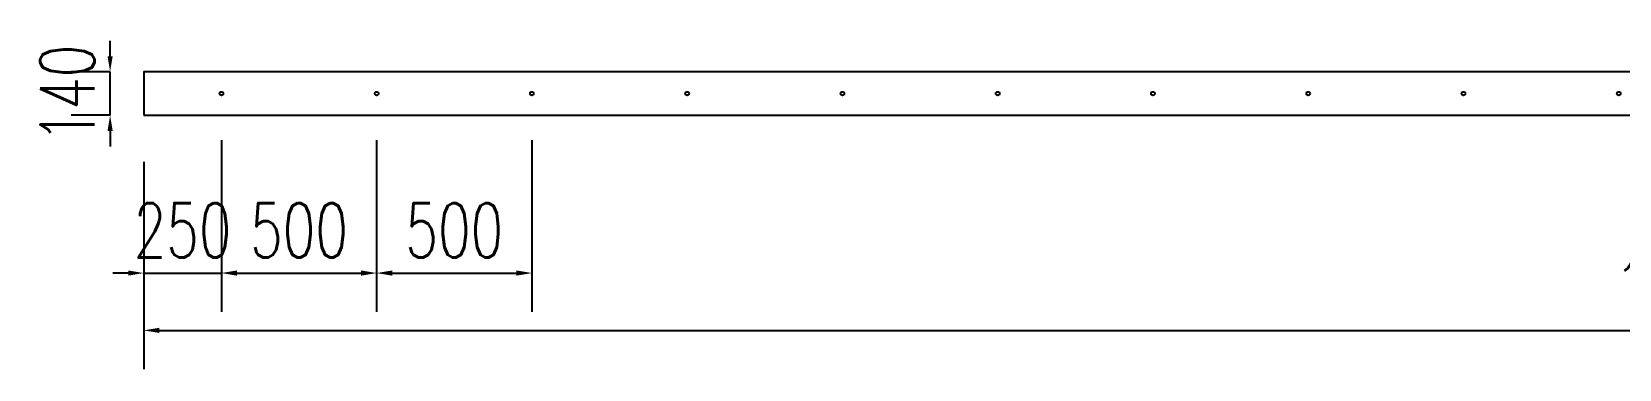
# Model space of a CAD drawing. Header units: millimetres. Extents: x -1546798 to -962116, y 1297493 to 1531173.
# Drawn here: x -1364321 to -1359208, y 1323561 to 1324647 of the extents above; entities that cross this region are included whole.
import ezdxf

# ---------------------------------------------------------------- set-up
doc = ezdxf.new("R2010")
doc.units = ezdxf.units.MM
doc.header["$LTSCALE"] = 10
doc.layers.get('DEFPOINTS').update_dxf_attribs({"linetype": 'CONTINUOUS'})
doc.layers.add('W-STEEL_FRAME钢架', color=3, linetype='CONTINUOUS')
doc.styles.add('STANDARD_T3', font='simplex.shx', dxfattribs={"width": 0.7, "bigfont": 'gbcbig.shx'})
doc.dimstyles.new('W&&50', dxfattribs={"dimtxt": 175, "dimasz": 50, "dimexe": 125, "dimexo": 150, "dimgap": 50, "dimtad": 1, "dimdec": 0, "dimzin": 0, "dimdsep": 46, "dimtxsty": 'STANDARD_T3', "dimcen": 0.09, "dimclrd": 1, "dimclre": 1, "dimclrt": 7, "dimazin": 2, "dimtfac": 1, "dimtdec": 0, "dimtix": 1, "dimtmove": 2, "dimatfit": 3, "dimfxl": 100, "dimtolj": 1, "dimtzin": 0, "dimarcsym": 0})

# ---------------------------------------------------------------- blocks, each defined once
blk = doc.blocks.new('*D175')
at = {"layer": 'DEFPOINTS', "color": 0, "transparency": 16777216}
for p in [(-1364068.4, 1324518.3), (-1363960, 1324518.3), (-1363960, 1324378.3)]:
    blk.add_point(p, dxfattribs=at)
at = {"layer": 'W-STEEL_FRAME钢架', "color": 1, "lineweight": -2, "transparency": 16777216}
for p, q in [((-1364068.4, 1324568.3), (-1364068.4, 1324618.3)), ((-1364068.4, 1324518.3), (-1364193.4, 1324518.3)), ((-1364068.4, 1324378.3), (-1364068.4, 1324518.3)), ((-1364068.4, 1324378.3), (-1364193.4, 1324378.3)), ((-1364068.4, 1324328.3), (-1364068.4, 1324278.3))]:
    blk.add_line(p, q, dxfattribs=at)
at = {"layer": 'W-STEEL_FRAME钢架', "color": 1, "transparency": 16777216}
for points in [[(-1364076.7, 1324568.3), (-1364060.1, 1324568.3), (-1364068.4, 1324518.3)], [(-1364076.7, 1324328.3), (-1364060.1, 1324328.3), (-1364068.4, 1324378.3)]]:
    blk.add_solid(points, dxfattribs=at)
at = {"layer": 'W-STEEL_FRAME钢架', "color": 7, "transparency": 16777216, "insert": (-1364205.9, 1324448.3), "char_height": 175, "attachment_point": 5, "rotation": 90, "style": 'STANDARD_T3'}
blk.add_mtext('\\A1;140', dxfattribs=at)
blk = doc.blocks.new('*D176')
at = {"layer": 'DEFPOINTS', "color": 0, "transparency": 16777216}
for p in [(-1363960, 1324378.3), (-1353960, 1324378.3), (-1353960, 1323686.4)]:
    blk.add_point(p, dxfattribs=at)
at = {"layer": 'W-STEEL_FRAME钢架', "color": 1, "lineweight": -2, "transparency": 16777216}
for p, q in [((-1363960, 1324228.3), (-1363960, 1323561.4)), ((-1353960, 1324228.3), (-1353960, 1323561.4)), ((-1363910, 1323686.4), (-1354010, 1323686.4))]:
    blk.add_line(p, q, dxfattribs=at)
at = {"layer": 'W-STEEL_FRAME钢架', "color": 1, "transparency": 16777216}
for points in [[(-1363910, 1323694.8), (-1363910, 1323678.1), (-1363960, 1323686.4)], [(-1354010, 1323694.8), (-1354010, 1323678.1), (-1353960, 1323686.4)]]:
    blk.add_solid(points, dxfattribs=at)
at = {"layer": 'W-STEEL_FRAME钢架', "color": 7, "transparency": 16777216, "insert": (-1358960, 1323823.9), "char_height": 175, "attachment_point": 5, "style": 'STANDARD_T3'}
blk.add_mtext('\\A1;10000', dxfattribs=at)
blk = doc.blocks.new('*U583')
at = {"layer": 'W-STEEL_FRAME钢架'}
blk.add_circle((0, 0), 6, dxfattribs=at)
blk = doc.blocks.new('*U584')
at = {"layer": 'W-STEEL_FRAME钢架', "color": 0, "linetype": 'ByBlock', "lineweight": -2, "transparency": 16777216}
for p in [(0, 0), (500, 0), (1000, 0), (1500, 0), (2000, 0), (2500, 0), (3000, 0), (3500, 0), (4000, 0), (4500, 0)]:
    blk.add_blockref('*U583', p, dxfattribs=at)
blk = doc.blocks.new('*D594')
at = {"layer": 'DEFPOINTS', "color": 0, "transparency": 16777216}
for p in [(-1363710, 1324448.3), (-1363960, 1324378.3), (-1363710, 1323870.8)]:
    blk.add_point(p, dxfattribs=at)
at = {"layer": 'W-STEEL_FRAME钢架', "color": 1, "lineweight": -2, "transparency": 16777216}
for p, q in [((-1363710, 1324298.3), (-1363710, 1323745.8)), ((-1363960, 1324228.3), (-1363960, 1323745.8)), ((-1364010, 1323870.8), (-1364060, 1323870.8)), ((-1363960, 1323870.8), (-1363710, 1323870.8)), ((-1363660, 1323870.8), (-1363610, 1323870.8))]:
    blk.add_line(p, q, dxfattribs=at)
at = {"layer": 'W-STEEL_FRAME钢架', "color": 1, "transparency": 16777216}
for points in [[(-1364010, 1323879.1), (-1364010, 1323862.5), (-1363960, 1323870.8)], [(-1363660, 1323879.1), (-1363660, 1323862.5), (-1363710, 1323870.8)]]:
    blk.add_solid(points, dxfattribs=at)
at = {"layer": 'W-STEEL_FRAME钢架', "color": 7, "transparency": 16777216, "insert": (-1363835, 1324008.3), "char_height": 175, "attachment_point": 5, "style": 'STANDARD_T3'}
blk.add_mtext('\\A1;250', dxfattribs=at)
blk = doc.blocks.new('*D595')
at = {"layer": 'DEFPOINTS', "color": 0, "transparency": 16777216}
for p in [(-1363710, 1324448.3), (-1363210, 1324448.3), (-1363210, 1323870.8)]:
    blk.add_point(p, dxfattribs=at)
at = {"layer": 'W-STEEL_FRAME钢架', "color": 1, "lineweight": -2, "transparency": 16777216}
for p, q in [((-1363710, 1324298.3), (-1363710, 1323745.8)), ((-1363210, 1324298.3), (-1363210, 1323745.8)), ((-1363660, 1323870.8), (-1363260, 1323870.8))]:
    blk.add_line(p, q, dxfattribs=at)
at = {"layer": 'W-STEEL_FRAME钢架', "color": 1, "transparency": 16777216}
for points in [[(-1363660, 1323879.1), (-1363660, 1323862.5), (-1363710, 1323870.8)], [(-1363260, 1323879.1), (-1363260, 1323862.5), (-1363210, 1323870.8)]]:
    blk.add_solid(points, dxfattribs=at)
at = {"layer": 'W-STEEL_FRAME钢架', "color": 7, "transparency": 16777216, "insert": (-1363460, 1324008.3), "char_height": 175, "attachment_point": 5, "style": 'STANDARD_T3'}
blk.add_mtext('\\A1;500', dxfattribs=at)
blk = doc.blocks.new('*D596')
at = {"layer": 'DEFPOINTS', "color": 0, "transparency": 16777216}
for p in [(-1363210, 1324448.3), (-1362710, 1324448.3), (-1362710, 1323870.8)]:
    blk.add_point(p, dxfattribs=at)
at = {"layer": 'W-STEEL_FRAME钢架', "color": 1, "lineweight": -2, "transparency": 16777216}
for p, q in [((-1363210, 1324298.3), (-1363210, 1323745.8)), ((-1362710, 1324298.3), (-1362710, 1323745.8)), ((-1363160, 1323870.8), (-1362760, 1323870.8))]:
    blk.add_line(p, q, dxfattribs=at)
at = {"layer": 'W-STEEL_FRAME钢架', "color": 1, "transparency": 16777216}
for points in [[(-1363160, 1323879.1), (-1363160, 1323862.5), (-1363210, 1323870.8)], [(-1362760, 1323879.1), (-1362760, 1323862.5), (-1362710, 1323870.8)]]:
    blk.add_solid(points, dxfattribs=at)
at = {"layer": 'W-STEEL_FRAME钢架', "color": 7, "transparency": 16777216, "insert": (-1362960, 1324008.3), "char_height": 175, "attachment_point": 5, "style": 'STANDARD_T3'}
blk.add_mtext('\\A1;500', dxfattribs=at)

msp = doc.modelspace()

# ---------------------------------------------------------------- linework, layer by layer
at = {"layer": 'W-STEEL_FRAME钢架'}
msp.add_lwpolyline([(-1363960, 1324378.3), (-1353960, 1324378.3), (-1353960, 1324518.3), (-1363960, 1324518.3)], close=True, dxfattribs=at)

# ---------------------------------------------------------------- block references
msp.add_blockref('*U584', (-1363710, 1324448.3), dxfattribs=at)

# ---------------------------------------------------------------- dimensions: what is measured, and where the dimension line sits
dim = msp.add_linear_dim(base=(-1364068.4, 1324518.3), p1=(-1363960, 1324378.3), p2=(-1363960, 1324518.3), angle=90, dimstyle='W&&50', override={"dimfxlon": 1}, dxfattribs=at)
dim.commit()
dim.dimension.update_dxf_attribs({"geometry": '*D175', "text_midpoint": (-1364205.9, 1324448.3)})
for base, p1, p2, picture, middle in [((-1363710, 1323870.8), (-1363960, 1324378.3), (-1363710, 1324448.3), '*D594', (-1363835, 1324008.3)), ((-1363210, 1323870.8), (-1363710, 1324448.3), (-1363210, 1324448.3), '*D595', (-1363460, 1324008.3)), ((-1362710, 1323870.8), (-1363210, 1324448.3), (-1362710, 1324448.3), '*D596', (-1362960, 1324008.3)), ((-1353960, 1323686.4), (-1363960, 1324378.3), (-1353960, 1324378.3), '*D176', (-1358960, 1323823.9))]:
    dim = msp.add_linear_dim(base=base, p1=p1, p2=p2, dimstyle='W&&50', dxfattribs=at)
    dim.commit()
    dim.dimension.update_dxf_attribs({"geometry": picture, "text_midpoint": middle})

doc.saveas('drawing.dxf')
